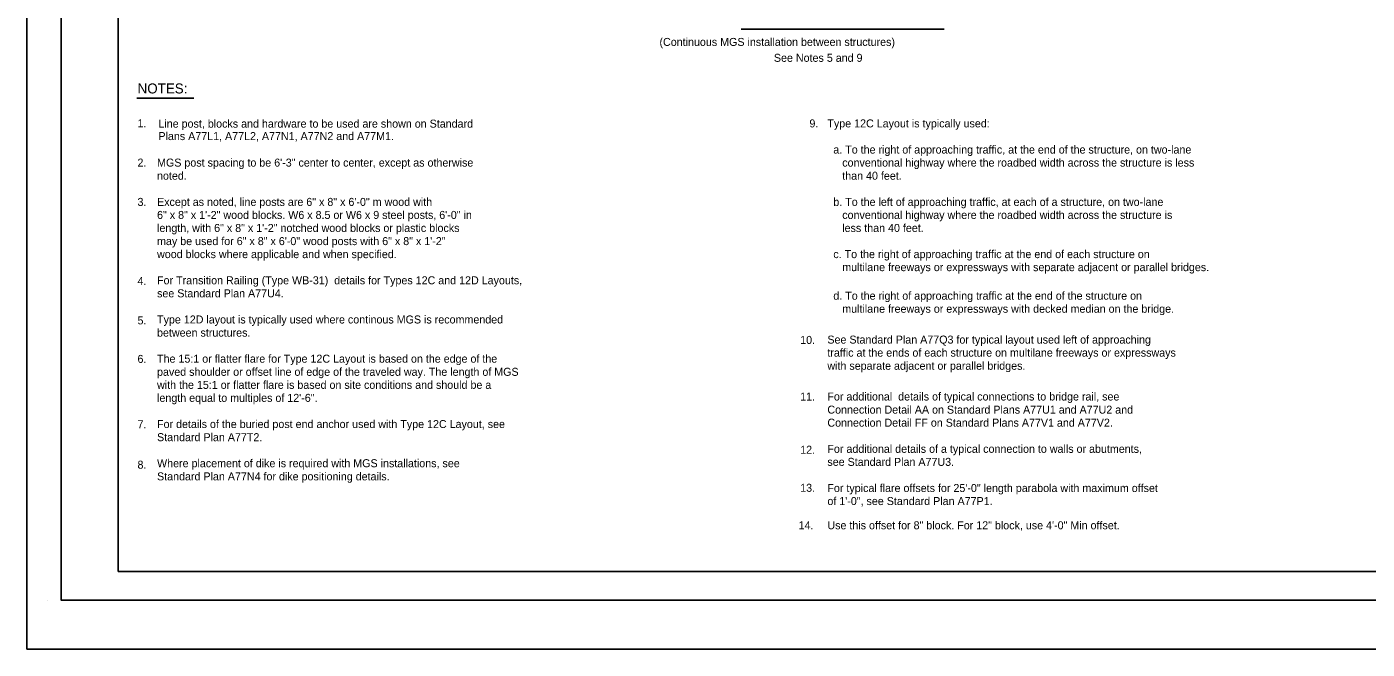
# Model space of a CAD drawing. Extents: x -893 to 867, y -474 to 712.
# Drawn here: x -893 to 279, y -474 to 71 of the extents above; entities that cross this region are included whole.
import ezdxf

# ---------------------------------------------------------------- set-up
doc = ezdxf.new("R2010")
doc.units = 0
doc.layers.add('10 Sheet Format', color=7, linetype='Continuous')
doc.layers.add('57 Undefined', color=7, linetype='Continuous')

msp = doc.modelspace()

# ---------------------------------------------------------------- linework, layer by layer
at = {"layer": '10 Sheet Format'}
for p, q in [((-813.5, 644), (-813.5, -406)), ((-813.5, -406), (811.5, -406)), ((-875.4, -431.1), (-875.4, -431.1))]:
    msp.add_line(p, q, dxfattribs=at)
for points in [[(-893.5, -474), (866.5, -474), (866.5, 712), (-893.5, 712)], [(-863.4, 669), (836.6, 669), (836.6, -431), (-863.4, -431)], [(-863.4, 669), (836.6, 669), (836.6, -431), (-863.4, -431)]]:
    msp.add_lwpolyline(points, close=True, dxfattribs=at)
at = {"layer": '57 Undefined'}
for p, q in [((-268.4, 68.7), (-90.8, 68.7)), ((-797.2, 8.2), (-747.3, 8.2))]:
    msp.add_line(p, q, dxfattribs=at)

# ---------------------------------------------------------------- texts
for s, height, p in [('(Continuous MGS installation between structures)', 7, (-339.9, 53.9)), ('See Notes 5 and 9', 7, (-239.8, 40)), ('NOTES:', 8.75, (-796.5, 12.3)), ('1.', 7, (-796.6, -17.2)), ('Line post, blocks and hardware to be used are shown on Standard', 7, (-778.3, -17.6)), ('9.', 7, (-208.7, -17.4)), ('Type 12C Layout is typically used:', 7, (-193, -17.4)), ('Plans A77L1, A77L2, A77N1, A77N2 and A77M1.', 7, (-778.3, -28.5)), ('  a. To the right of approaching traffic, at the end of the structure, on two-lane', 7, (-193, -40.3)), ('2.', 7, (-796.6, -51.7)), ('MGS post spacing to be 6\'-3" center to center, except as otherwise', 7, (-779.5, -51.7)), ('     conventional highway where the roadbed width across the structure is less', 7, (-193, -51.7)), ('noted.', 7, (-779.5, -63.2)), ('     than 40 feet.', 7, (-193, -63.2)), ('3.', 7, (-796.6, -86.1)), ('Except as noted, line posts are 6" x 8" x 6\'-0" m wood with', 7, (-779.5, -86.1)), ('  b. To the left of approaching traffic, at each of a structure, on two-lane ', 7, (-193, -86.1)), ('6" x 8" x 1\'-2" wood blocks. W6 x 8.5 or W6 x 9 steel posts, 6\'-0" in ', 7, (-779.5, -97.5)), ('     conventional highway where the roadbed width across the structure is', 7, (-193, -97.5)), ('length, with 6" x 8" x 1\'-2" notched wood blocks or plastic blocks ', 7, (-779.5, -108.9)), ('     less than 40 feet.', 7, (-193, -108.9)), ('may be used for 6" x 8" x 6\'-0" wood posts with 6" x 8" x 1\'-2"', 7, (-779.5, -120.4)), ('wood blocks where applicable and when specified.', 7, (-779.5, -131.8)), ('  c. To the right of approaching traffic at the end of each structure on', 7, (-193, -131.8)), ('     multilane freeways or expressways with separate adjacent or parallel bridges.', 7, (-193, -143.2)), ('4.', 7, (-796.6, -155.2)), ('For Transition Railing (Type WB-31)  details for Types 12C and 12D Layouts,', 7, (-779.5, -154.7)), ('see Standard Plan A77U4.', 7, (-779.5, -166.1)), ('  d. To the right of approaching traffic at the end of the structure on', 7, (-193, -168.2)), ('     multilane freeways or expressways with decked median on the bridge.', 7, (-193, -179.6)), ('5.', 7, (-796.6, -189.8)), ('Type 12D layout is typically used where continous MGS is recommended ', 7, (-779.5, -189)), ('between structures.', 7, (-779.5, -200.5)), ('See Standard Plan A77Q3 for typical layout used left of approaching', 7, (-193, -206.6)), ('10.', 7, (-216.8, -206.9)), ('traffic at the ends of each structure on multilane freeways or expressways', 7, (-193, -218)), ('6.', 7, (-796.6, -223.5)), ('The 15:1 or flatter flare for Type 12C Layout is based on the edge of the', 7, (-779.5, -223.3)), ('with separate adjacent or parallel bridges.', 7, (-193, -229.5)), ('paved shoulder or offset line of edge of the traveled way. The length of MGS', 7, (-779.5, -234.8)), ('with the 15:1 or flatter flare is based on site conditions and should be a ', 7, (-779.5, -246.2)), ('length equal to multiples of 12\'-6".', 7, (-779.5, -257.6)), ('11.', 7, (-216.8, -256.4)), ('For additional  details of typical connections to bridge rail, see', 7, (-193, -256.4)), ('Connection Detail AA on Standard Plans A77U1 and A77U2 and', 7, (-193, -267.9)), ('7.', 7, (-796.6, -280.7)), ('For details of the buried post end anchor used with Type 12C Layout, see', 7, (-779.5, -280.5)), ('Connection Detail FF on Standard Plans A77V1 and A77V2.', 7, (-193, -279.3)), ('Standard Plan A77T2.', 7, (-779.5, -292)), ('12.', 7, (-216.8, -303)), ('For additional details of a typical connection to walls or abutments,', 7, (-193, -302.2)), ('8.', 7, (-796.6, -316.1)), ('Where placement of dike is required with MGS installations, see ', 7, (-779.5, -314.8)), ('see Standard Plan A77U3.', 7, (-193, -313.6)), ('Standard Plan A77N4 for dike positioning details.', 7, (-779.5, -326.3)), ('13.', 7, (-216.8, -336.3)), ('For typical flare offsets for 25\'-0" length parabola with maximum offset', 7, (-193, -336.5)), ('of 1\'-0", see Standard Plan A77P1.', 7, (-193, -347.9)), ('14. ', 7, (-218.2, -369.1)), ('Use this offset for 8" block. For 12" block, use 4\'-0" Min offset.', 7, (-193, -369.1))]:
    msp.add_text(s, height=height, dxfattribs=at).set_placement(p)

doc.saveas('drawing.dxf')
